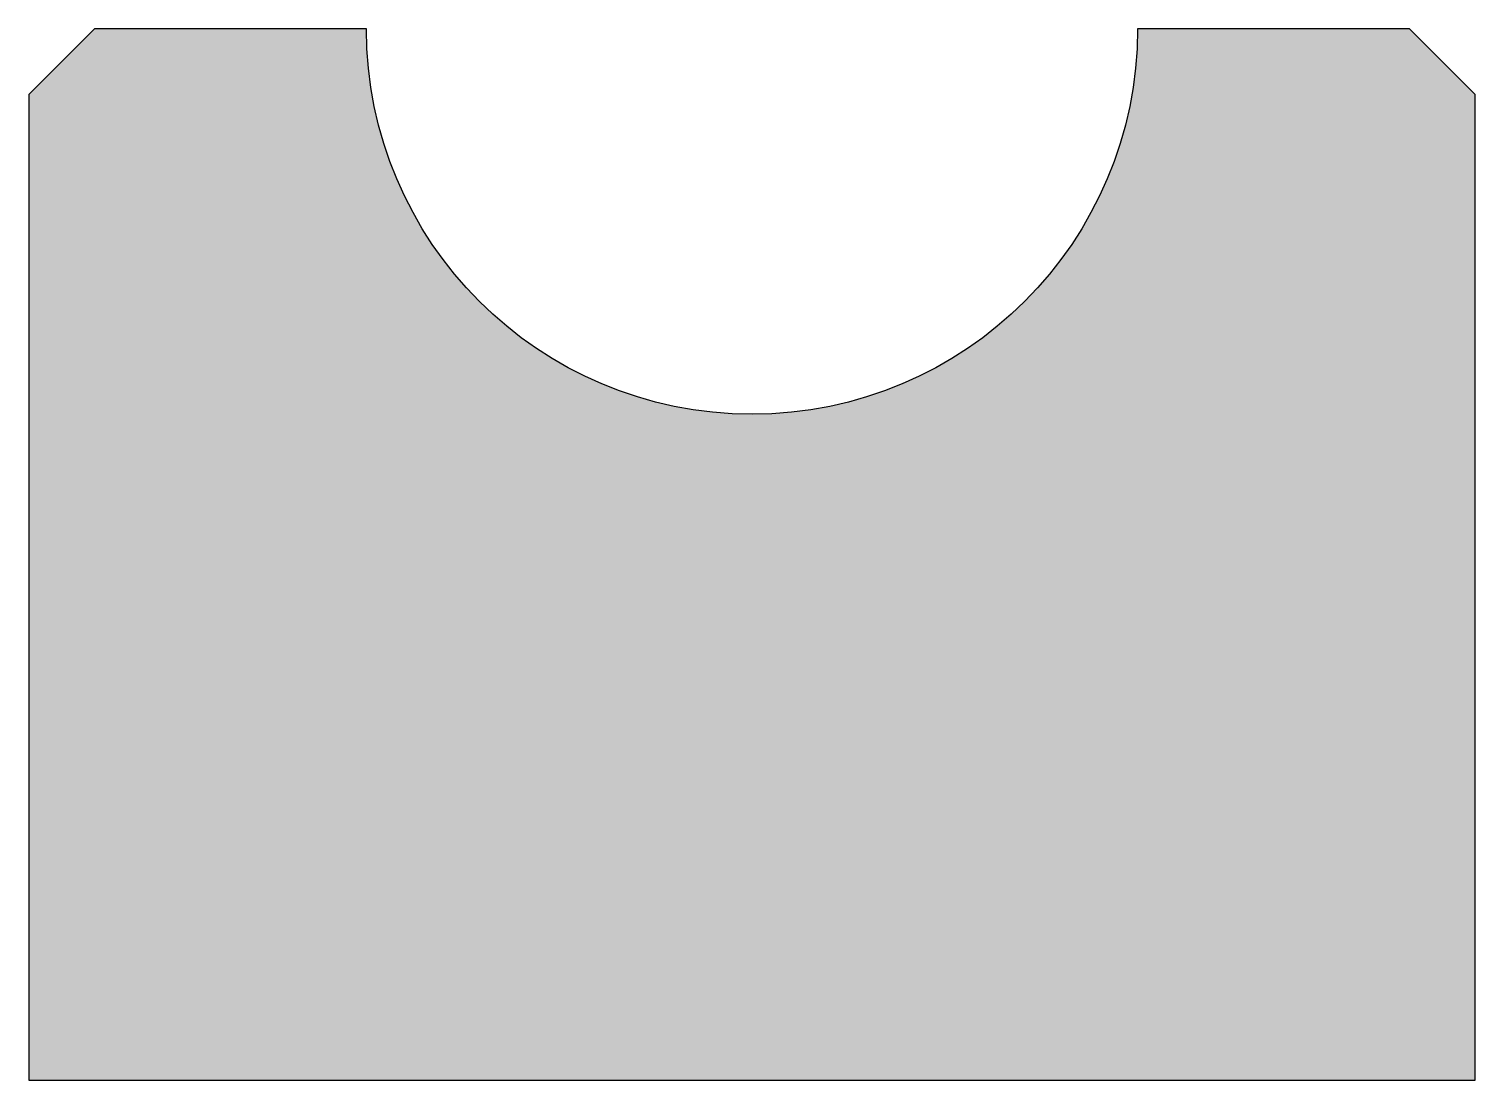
# Model space of a CAD drawing. Header units: metres. Extents: x -0.01 to 0.21, y -0.16 to 0.
import ezdxf

# ---------------------------------------------------------------- set-up
doc = ezdxf.new("R2010")
doc.units = ezdxf.units.M
doc.header["$MEASUREMENT"] = 0
doc.layers.get('0').update_dxf_attribs({"linetype": 'CONTINUOUS'})

msp = doc.modelspace()

# ---------------------------------------------------------------- hatches: boundary and pattern name
h = msp.add_hatch(color=253)
h.dxf.hatch_style = 1
h.paths.add_polyline_path([(0.21, -0.01), (0.2, 0), (0.15865, 0, -1), (0.04135, 0), (0, 0), (-0.01, -0.01), (-0.01, -0.16), (0.21, -0.16)])

# ---------------------------------------------------------------- linework, layer by layer
at = {"color": 0, "linetype": 'ByBlock', "flags": 128}
msp.add_lwpolyline([(-0.01, -0.01), (-0.01, -0.16), (0.21, -0.16), (0.21, -0.01), (0.2, 0), (0.15865, 0, -1), (0.04135, 0), (0, 0)], format="xyb", close=True, dxfattribs=at)

doc.saveas('drawing.dxf')
